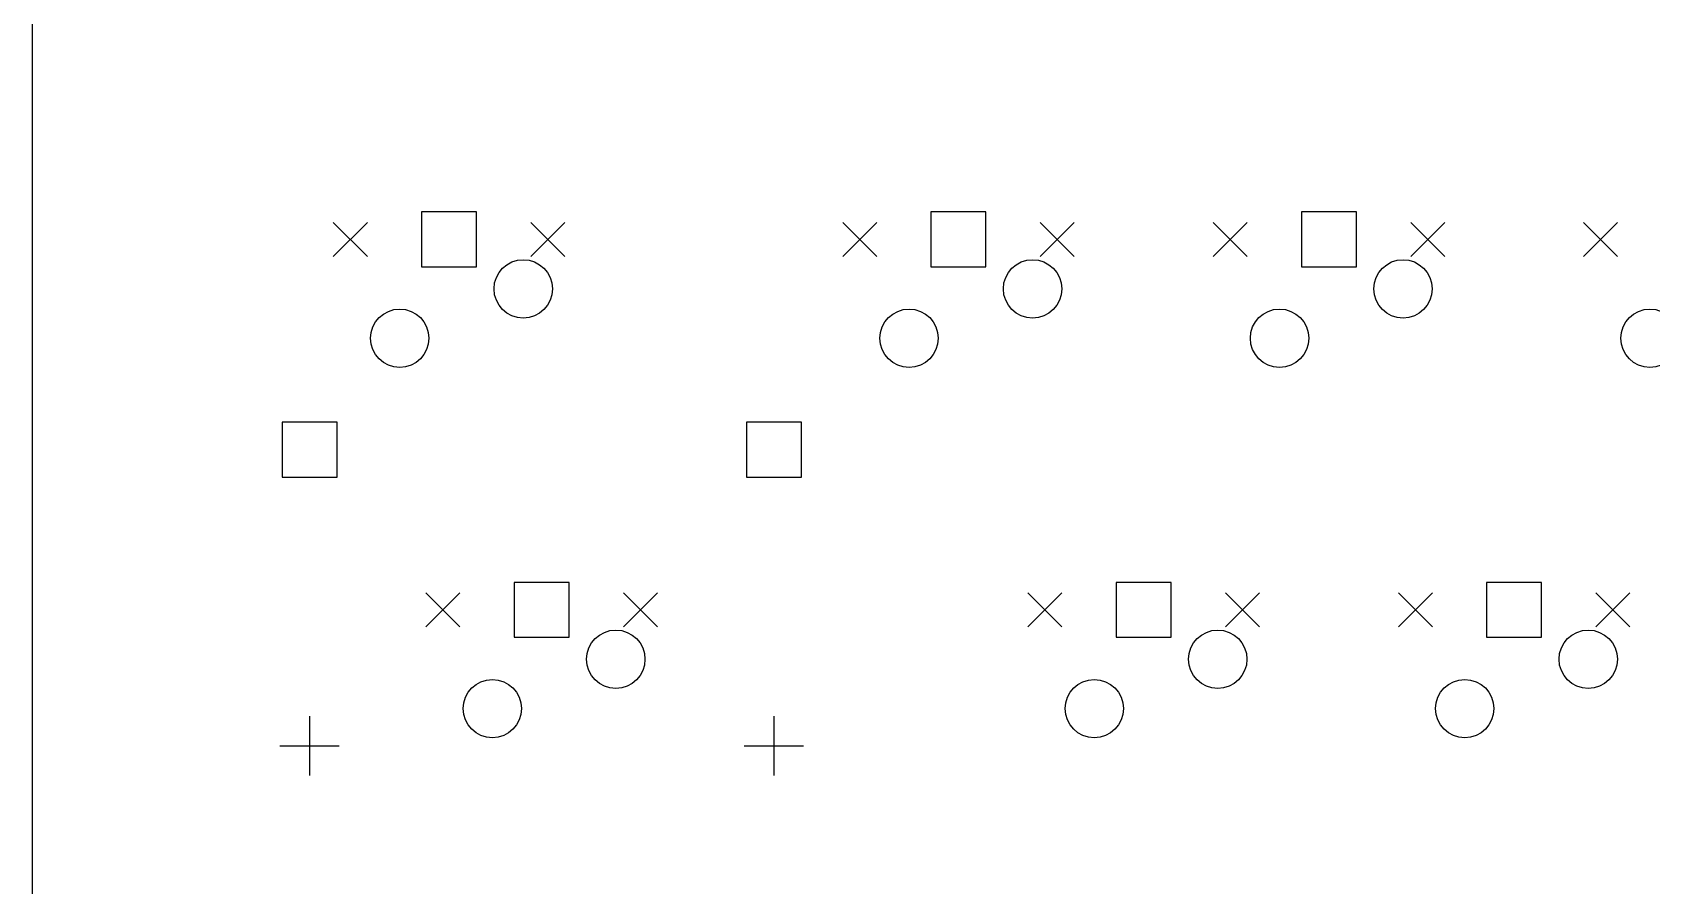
# Model space of a CAD drawing. Extents: x 16 to 378, y -227 to -52.
# Drawn here: x 19.1 to 102.3, y -183.3 to -139.4 of the extents above; entities that cross this region are included whole.
import ezdxf

# ---------------------------------------------------------------- set-up
doc = ezdxf.new("R2010")
doc.units = 0
doc.layers.add('BLACK', color=7, linetype='CONTINUOUS')

msp = doc.modelspace()

# ---------------------------------------------------------------- linework, layer by layer
at = {"layer": 'BLACK', "linetype": 'CONTINUOUS'}
for p, q in [((19.05, -199.231), (19.05, -76.2)), ((41.8955, -148.605), (39.067, -148.605)), ((39.067, -148.605), (39.067, -151.433)), ((41.8955, -151.433), (41.8955, -148.605)), ((68.0892, -148.605), (65.2608, -148.605)), ((65.2608, -148.605), (65.2608, -151.433)), ((68.0892, -151.433), (68.0892, -148.605)), ((87.1392, -148.605), (84.3108, -148.605)), ((84.3108, -148.605), (84.3108, -151.433)), ((87.1392, -151.433), (87.1392, -148.605)), ((34.5262, -149.144), (36.2762, -150.894)), ((36.2762, -149.144), (34.5262, -150.894)), ((44.6863, -149.144), (46.4363, -150.894)), ((46.4363, -149.144), (44.6863, -150.894)), ((60.72, -149.144), (62.47, -150.894)), ((62.47, -149.144), (60.72, -150.894)), ((70.88, -149.144), (72.63, -150.894)), ((72.63, -149.144), (70.88, -150.894)), ((79.77, -149.144), (81.52, -150.894)), ((81.52, -149.144), (79.77, -150.894)), ((89.93, -149.144), (91.68, -150.894)), ((91.68, -149.144), (89.93, -150.894)), ((98.82, -149.144), (100.57, -150.894)), ((100.57, -149.144), (98.82, -150.894)), ((39.067, -151.433), (41.8955, -151.433)), ((65.2608, -151.433), (68.0892, -151.433)), ((84.3108, -151.433), (87.1392, -151.433)), ((34.72, -159.415), (31.8915, -159.415)), ((31.8915, -159.415), (31.8915, -162.243)), ((34.72, -162.243), (34.72, -159.415)), ((58.596, -159.415), (55.7675, -159.415)), ((55.7675, -159.415), (55.7675, -162.243)), ((58.596, -162.243), (58.596, -159.415)), ((31.8915, -162.243), (34.72, -162.243)), ((55.7675, -162.243), (58.596, -162.243)), ((39.2888, -168.194), (41.0388, -169.944)), ((41.0388, -168.194), (39.2888, -169.944)), ((46.658, -167.655), (43.8295, -167.655)), ((43.8295, -167.655), (43.8295, -170.483)), ((46.658, -170.483), (46.658, -167.655)), ((49.4487, -168.194), (51.1987, -169.944)), ((51.1987, -168.194), (49.4487, -169.944)), ((70.245, -168.194), (71.995, -169.944)), ((71.995, -168.194), (70.245, -169.944)), ((77.6142, -167.655), (74.7858, -167.655)), ((74.7858, -167.655), (74.7858, -170.483)), ((77.6142, -170.483), (77.6142, -167.655)), ((80.405, -168.194), (82.155, -169.944)), ((82.155, -168.194), (80.405, -169.944)), ((89.295, -168.194), (91.045, -169.944)), ((91.045, -168.194), (89.295, -169.944)), ((96.6642, -167.655), (93.8358, -167.655)), ((93.8358, -167.655), (93.8358, -170.483)), ((96.6642, -170.483), (96.6642, -167.655)), ((99.455, -168.194), (101.205, -169.944)), ((101.205, -168.194), (99.455, -169.944)), ((43.8295, -170.483), (46.658, -170.483)), ((74.7858, -170.483), (77.6142, -170.483)), ((93.8358, -170.483), (96.6642, -170.483)), ((33.3057, -174.544), (33.3057, -177.594)), ((57.1817, -174.544), (57.1817, -177.594)), ((31.7807, -176.069), (34.8308, -176.069)), ((55.6567, -176.069), (58.7067, -176.069))]:
    msp.add_line(p, q, dxfattribs=at)
at = {"layer": 'BLACK'}
for centre in [(44.2912, -152.559), (70.485, -152.559), (89.535, -152.559), (37.9412, -155.099), (64.135, -155.099), (83.185, -155.099), (102.235, -155.099), (49.0538, -171.609), (80.01, -171.609), (99.06, -171.609), (42.7037, -174.149), (73.66, -174.149), (92.71, -174.149)]:
    msp.add_circle(centre, 1.5, dxfattribs=at)

doc.saveas('drawing.dxf')
